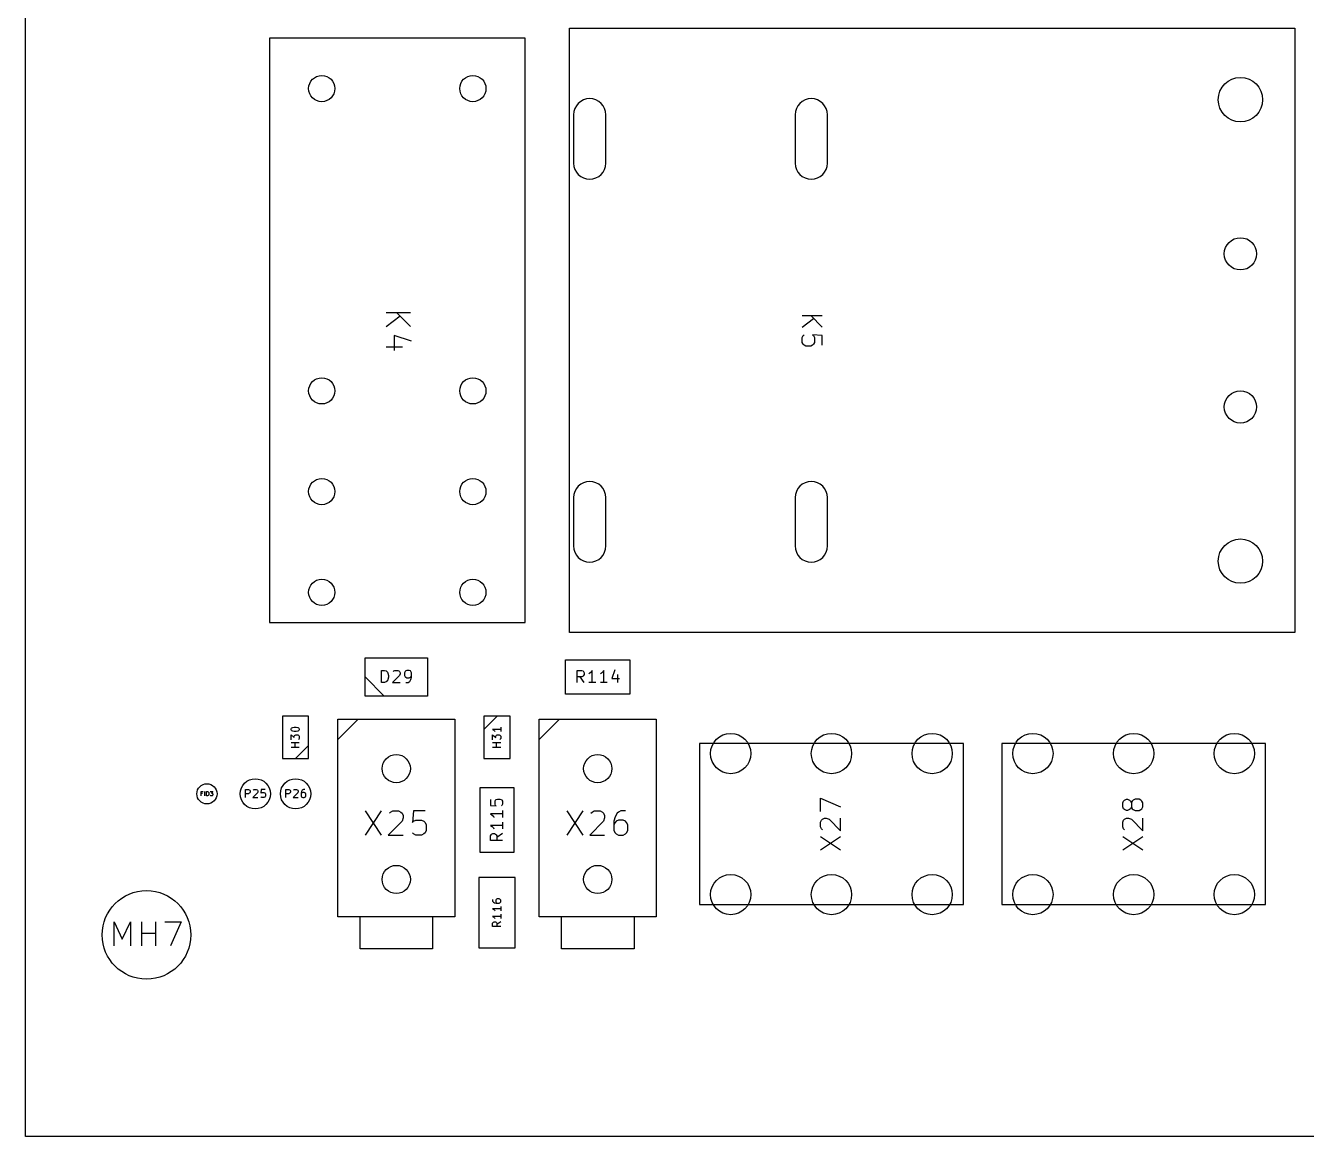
# Model space of a CAD drawing. Extents: x -4 to 236, y -200 to -70.
# Drawn here: x -4 to 59.6, y -200 to -144.9 of the extents above; entities that cross this region are included whole.
import ezdxf

# ---------------------------------------------------------------- set-up
doc = ezdxf.new("R2010")
doc.units = 0
doc.layers.add('BLACK', color=7, linetype='CONTINUOUS')

msp = doc.modelspace()

# ---------------------------------------------------------------- linework, layer by layer
at = {"layer": 'BLACK', "linetype": 'CONTINUOUS'}
for p, q in [((-4, -200), (-4, -70)), ((20.8, -145.5), (8.1, -145.5)), ((8.1, -145.5), (8.1, -174.5)), ((20.8, -174.5), (20.8, -145.5)), ((23, -175), (23, -145)), ((23, -145), (59, -145)), ((59, -145), (59, -175)), ((23.2, -149.3), (23.2, -151.7)), ((24.8, -151.7), (24.8, -149.3)), ((34.2, -149.3), (34.2, -151.7)), ((35.8, -151.7), (35.8, -149.3)), ((13.901097, -159.114286), (15.101097, -159.114286)), ((13.901097, -159.8), (14.586811, -159.285714)), ((15.101097, -159.8), (14.415382, -159.114286)), ((34.54258, -159.261905), (35.54258, -159.261905)), ((34.54258, -159.833333), (35.114009, -159.404762)), ((35.54258, -159.833333), (34.971152, -159.261905)), ((14.701097, -160.828572), (13.901097, -160.828572)), ((15.15824, -160.542857), (14.301097, -160.257143)), ((14.301097, -160.257143), (14.301097, -161)), ((34.54258, -160.357143), (34.5902, -160.261905)), ((34.54258, -160.595238), (34.54258, -160.357143)), ((34.5902, -160.690476), (34.54258, -160.595238)), ((34.5902, -160.261905), (34.637819, -160.214286)), ((34.637819, -160.738095), (34.5902, -160.690476)), ((34.733057, -160.785714), (34.637819, -160.738095)), ((34.971152, -160.785714), (34.733057, -160.785714)), ((35.06639, -160.738095), (34.971152, -160.785714)), ((35.54258, -160.261905), (35.06639, -160.214286)), ((35.06639, -160.214286), (35.114009, -160.261905)), ((35.114009, -160.690476), (35.06639, -160.738095)), ((35.114009, -160.261905), (35.161628, -160.357143)), ((35.161628, -160.595238), (35.114009, -160.690476)), ((35.161628, -160.357143), (35.161628, -160.595238)), ((35.54258, -160.738095), (35.54258, -160.261905)), ((23.2, -168.3), (23.2, -170.7)), ((24.8, -170.7), (24.8, -168.3)), ((34.2, -168.3), (34.2, -170.7)), ((35.8, -170.7), (35.8, -168.3)), ((8.1, -174.5), (20.8, -174.5)), ((59, -175), (23, -175)), ((12.85, -176.25), (15.95, -176.25)), ((12.85, -178.15), (12.85, -176.25)), ((15.95, -176.25), (15.95, -178.15)), ((22.8, -176.35), (26, -176.35)), ((22.8, -178.05), (22.8, -176.35)), ((26, -176.35), (26, -178.05)), ((13.8, -178.15), (12.85, -177.2)), ((13.671428, -177.474451), (13.671428, -176.874451)), ((13.671428, -176.874451), (13.814285, -176.874451)), ((13.814285, -176.874451), (13.899999, -176.903022)), ((13.899999, -176.903022), (13.957142, -176.960165)), ((13.957142, -176.960165), (13.985713, -177.017308)), ((13.985713, -177.331594), (13.957142, -177.388737)), ((13.985713, -177.017308), (14.014285, -177.131594)), ((14.014285, -177.217308), (13.985713, -177.331594)), ((14.014285, -177.131594), (14.014285, -177.217308)), ((14.557142, -177.131594), (14.214285, -177.474451)), ((14.242856, -176.931594), (14.271428, -176.903022)), ((14.271428, -176.903022), (14.328571, -176.874451)), ((14.328571, -176.874451), (14.471428, -176.874451)), ((14.471428, -176.874451), (14.528571, -176.903022)), ((14.528571, -176.903022), (14.557142, -176.931594)), ((14.557142, -176.931594), (14.585713, -176.988737)), ((14.585713, -177.04588), (14.557142, -177.131594)), ((14.585713, -176.988737), (14.585713, -177.04588)), ((14.842857, -176.931594), (14.814285, -176.988737)), ((14.814285, -176.988737), (14.814285, -177.131594)), ((14.814285, -177.131594), (14.842857, -177.188737)), ((14.871428, -176.903022), (14.842857, -176.931594)), ((14.842857, -177.188737), (14.871428, -177.217308)), ((14.928571, -176.874451), (14.871428, -176.903022)), ((14.871428, -177.217308), (14.928571, -177.24588)), ((15.042857, -176.874451), (14.928571, -176.874451)), ((14.928571, -177.24588), (15.042857, -177.24588)), ((15.1, -176.903022), (15.042857, -176.874451)), ((15.042857, -177.24588), (15.1, -177.217308)), ((15.071428, -177.417308), (15.128571, -177.331594)), ((15.128571, -176.931594), (15.1, -176.903022)), ((15.1, -177.217308), (15.128571, -177.188737)), ((15.157142, -176.988737), (15.128571, -176.931594)), ((15.128571, -177.188737), (15.157142, -177.131594)), ((15.128571, -177.331594), (15.157142, -177.217308)), ((15.157142, -177.217308), (15.157142, -176.988737)), ((23.385714, -177.474451), (23.385714, -176.874451)), ((23.385714, -176.874451), (23.614285, -176.874451)), ((23.614285, -177.188737), (23.385714, -177.188737)), ((23.728571, -177.474451), (23.528571, -177.188737)), ((23.614285, -176.874451), (23.671428, -176.903022)), ((23.671428, -177.160165), (23.614285, -177.188737)), ((23.671428, -176.903022), (23.699999, -176.931594)), ((23.699999, -177.131594), (23.671428, -177.160165)), ((23.699999, -176.931594), (23.728571, -176.988737)), ((23.728571, -177.074451), (23.699999, -177.131594)), ((23.728571, -176.988737), (23.728571, -177.074451)), ((24.014285, -177.017308), (23.957142, -177.04588)), ((24.071428, -176.960165), (24.014285, -177.017308)), ((24.128571, -176.874451), (24.071428, -176.960165)), ((24.128571, -177.474451), (24.128571, -176.874451)), ((24.585714, -177.017308), (24.528571, -177.04588)), ((24.642857, -176.960165), (24.585714, -177.017308)), ((24.7, -176.874451), (24.642857, -176.960165)), ((24.7, -177.474451), (24.7, -176.874451)), ((25.242857, -176.84588), (25.1, -177.274451)), ((25.1, -177.274451), (25.471429, -177.274451)), ((25.385715, -177.074451), (25.385715, -177.474451)), ((13.814285, -177.474451), (13.671428, -177.474451)), ((13.899999, -177.44588), (13.814285, -177.474451)), ((13.957142, -177.388737), (13.899999, -177.44588)), ((14.214285, -177.474451), (14.585713, -177.474451)), ((14.871428, -177.474451), (14.985714, -177.474451)), ((14.985714, -177.474451), (15.042857, -177.44588)), ((15.042857, -177.44588), (15.071428, -177.417308)), ((24.299999, -177.474451), (23.957142, -177.474451)), ((24.871428, -177.474451), (24.528571, -177.474451)), ((15.95, -178.15), (12.85, -178.15)), ((26, -178.05), (22.8, -178.05)), ((10.05, -179.15), (8.75, -179.15)), ((8.75, -179.15), (8.75, -181.25)), ((10.05, -181.25), (10.05, -179.15)), ((19.4, -179.15), (18.75, -179.8)), ((20.05, -179.15), (18.75, -179.15)), ((18.75, -179.15), (18.75, -181.25)), ((20.05, -181.25), (20.05, -179.15)), ((9.182967, -179.780952), (9.202015, -179.742856)), ((9.182967, -179.819047), (9.182967, -179.780952)), ((9.202015, -179.857142), (9.182967, -179.819047)), ((9.202015, -179.742856), (9.221062, -179.723809)), ((9.221062, -179.87619), (9.202015, -179.857142)), ((9.221062, -179.723809), (9.259158, -179.704761)), ((9.259158, -179.895237), (9.221062, -179.87619)), ((9.259158, -179.704761), (9.335348, -179.685714)), ((9.335348, -179.914285), (9.259158, -179.895237)), ((9.335348, -179.685714), (9.430586, -179.685714)), ((9.430586, -179.914285), (9.335348, -179.914285)), ((9.430586, -179.685714), (9.506777, -179.704761)), ((9.506777, -179.895237), (9.430586, -179.914285)), ((9.506777, -179.704761), (9.544872, -179.723809)), ((9.544872, -179.87619), (9.506777, -179.895237)), ((9.544872, -179.723809), (9.56392, -179.742856)), ((9.56392, -179.857142), (9.544872, -179.87619)), ((9.56392, -179.742856), (9.582967, -179.780952)), ((9.582967, -179.819047), (9.56392, -179.857142)), ((9.582967, -179.780952), (9.582967, -179.819047)), ((11.5, -180.3), (12.5, -179.3)), ((11.5, -189.1), (11.5, -179.3)), ((11.5, -179.3), (17.3, -179.3)), ((17.3, -179.3), (17.3, -189.1)), ((19.582967, -179.799999), (19.182967, -179.799999)), ((19.182967, -179.799999), (19.24011, -179.838095)), ((19.24011, -179.838095), (19.278205, -179.87619)), ((19.278205, -179.87619), (19.297253, -179.914285)), ((19.582967, -179.685714), (19.582967, -179.914285)), ((21.5, -180.3), (22.5, -179.3)), ((21.5, -189.1), (21.5, -179.3)), ((21.5, -179.3), (27.3, -179.3)), ((27.3, -179.3), (27.3, -189.1)), ((9.182967, -180.314285), (9.182967, -180.066666)), ((9.182967, -180.066666), (9.335348, -180.199999)), ((9.582967, -180.466666), (9.182967, -180.466666)), ((9.335348, -180.142856), (9.354396, -180.104761)), ((9.335348, -180.199999), (9.335348, -180.142856)), ((9.354396, -180.104761), (9.373443, -180.085713)), ((9.373443, -180.085713), (9.411539, -180.066666)), ((9.373443, -180.695237), (9.373443, -180.466666)), ((9.411539, -180.066666), (9.506777, -180.066666)), ((9.506777, -180.066666), (9.544872, -180.085713)), ((9.544872, -180.085713), (9.56392, -180.104761)), ((9.56392, -180.295237), (9.544872, -180.314285)), ((9.56392, -180.104761), (9.582967, -180.142856)), ((9.582967, -180.257142), (9.56392, -180.295237)), ((9.582967, -180.142856), (9.582967, -180.257142)), ((19.182967, -180.314285), (19.182967, -180.066666)), ((19.182967, -180.066666), (19.335348, -180.199999)), ((19.582967, -180.466666), (19.182967, -180.466666)), ((19.335348, -180.142856), (19.354396, -180.104761)), ((19.335348, -180.199999), (19.335348, -180.142856)), ((19.354396, -180.104761), (19.373443, -180.085713)), ((19.373443, -180.085713), (19.411539, -180.066666)), ((19.373443, -180.695237), (19.373443, -180.466666)), ((19.411539, -180.066666), (19.506777, -180.066666)), ((19.506777, -180.066666), (19.544872, -180.085713)), ((19.544872, -180.085713), (19.56392, -180.104761)), ((19.56392, -180.295237), (19.544872, -180.314285)), ((19.56392, -180.104761), (19.582967, -180.142856)), ((19.582967, -180.257142), (19.56392, -180.295237)), ((19.582967, -180.142856), (19.582967, -180.257142)), ((42.55, -180.5), (29.45, -180.5)), ((29.45, -180.5), (29.45, -188.5)), ((42.55, -188.5), (42.55, -180.5)), ((57.55, -180.5), (44.45, -180.5)), ((44.45, -180.5), (44.45, -188.5)), ((57.55, -188.5), (57.55, -180.5)), ((9.582967, -180.695237), (9.182967, -180.695237)), ((9.4, -181.25), (10.05, -180.6)), ((19.582967, -180.695237), (19.182967, -180.695237)), ((8.75, -181.25), (10.05, -181.25)), ((18.75, -181.25), (20.05, -181.25)), ((4.719048, -183.091483), (4.719048, -182.891483)), ((4.719048, -182.891483), (4.814286, -182.891483)), ((4.785714, -182.986721), (4.719048, -182.986721)), ((4.890477, -183.091483), (4.890477, -182.891483)), ((4.985715, -183.091483), (4.985715, -182.891483)), ((4.985715, -182.891483), (5.033334, -182.891483)), ((5.033334, -183.091483), (4.985715, -183.091483)), ((5.033334, -182.891483), (5.061905, -182.901007)), ((5.061905, -183.08196), (5.033334, -183.091483)), ((5.061905, -182.901007), (5.080953, -182.920055)), ((5.080953, -183.062912), (5.061905, -183.08196)), ((5.080953, -182.920055), (5.090476, -182.939102)), ((5.090476, -183.043864), (5.080953, -183.062912)), ((5.090476, -182.939102), (5.1, -182.977198)), ((5.1, -183.005769), (5.090476, -183.043864)), ((5.1, -182.977198), (5.1, -183.005769)), ((5.166667, -182.891483), (5.290476, -182.891483)), ((5.176191, -183.08196), (5.166667, -183.072436)), ((5.195238, -183.091483), (5.176191, -183.08196)), ((5.252381, -183.091483), (5.195238, -183.091483)), ((5.290476, -182.891483), (5.22381, -182.967674)), ((5.22381, -182.967674), (5.252381, -182.967674)), ((5.252381, -182.967674), (5.271429, -182.977198)), ((5.271429, -183.08196), (5.252381, -183.091483)), ((5.271429, -182.977198), (5.280953, -182.986721)), ((5.280953, -183.072436), (5.271429, -183.08196)), ((5.280953, -182.986721), (5.290476, -183.005769)), ((5.290476, -183.053388), (5.280953, -183.072436)), ((5.290476, -183.005769), (5.290476, -183.053388)), ((6.914286, -183.182967), (6.914286, -182.782967)), ((6.914286, -182.782967), (7.066667, -182.782967)), ((7.066667, -182.992491), (6.914286, -182.992491)), ((7.066667, -182.782967), (7.104762, -182.802015)), ((7.104762, -182.973443), (7.066667, -182.992491)), ((7.104762, -182.802015), (7.123809, -182.821062)), ((7.123809, -182.954396), (7.104762, -182.973443)), ((7.123809, -182.821062), (7.142857, -182.859158)), ((7.142857, -182.9163), (7.123809, -182.954396)), ((7.142857, -182.859158), (7.142857, -182.9163)), ((7.504762, -182.954396), (7.27619, -183.182967)), ((7.295238, -182.821062), (7.314286, -182.802015)), ((7.314286, -182.802015), (7.352381, -182.782967)), ((7.352381, -182.782967), (7.447619, -182.782967)), ((7.447619, -182.782967), (7.485714, -182.802015)), ((7.485714, -182.802015), (7.504762, -182.821062)), ((7.504762, -182.821062), (7.523809, -182.859158)), ((7.523809, -182.897253), (7.504762, -182.954396)), ((7.523809, -182.859158), (7.523809, -182.897253)), ((7.695238, -182.782967), (7.67619, -182.973443)), ((7.67619, -182.973443), (7.695238, -182.954396)), ((7.885714, -182.782967), (7.695238, -182.782967)), ((7.695238, -182.954396), (7.733333, -182.935348)), ((7.733333, -182.935348), (7.828571, -182.935348)), ((7.828571, -182.935348), (7.866666, -182.954396)), ((7.866666, -182.954396), (7.885714, -182.973443)), ((7.885714, -182.973443), (7.904761, -183.011539)), ((7.904761, -183.011539), (7.904761, -183.106777)), ((8.914286, -183.182967), (8.914286, -182.782967)), ((8.914286, -182.782967), (9.066667, -182.782967)), ((9.066667, -182.992491), (8.914286, -182.992491)), ((9.066667, -182.782967), (9.104762, -182.802015)), ((9.104762, -182.973443), (9.066667, -182.992491)), ((9.104762, -182.802015), (9.123809, -182.821062)), ((9.123809, -182.954396), (9.104762, -182.973443)), ((9.123809, -182.821062), (9.142857, -182.859158)), ((9.142857, -182.9163), (9.123809, -182.954396)), ((9.142857, -182.859158), (9.142857, -182.9163)), ((9.504762, -182.954396), (9.27619, -183.182967)), ((9.295238, -182.821062), (9.314286, -182.802015)), ((9.314286, -182.802015), (9.352381, -182.782967)), ((9.352381, -182.782967), (9.447619, -182.782967)), ((9.447619, -182.782967), (9.485714, -182.802015)), ((9.485714, -182.802015), (9.504762, -182.821062)), ((9.504762, -182.821062), (9.523809, -182.859158)), ((9.523809, -182.897253), (9.504762, -182.954396)), ((9.523809, -182.859158), (9.523809, -182.897253)), ((9.695238, -182.878205), (9.67619, -182.954396)), ((9.67619, -182.954396), (9.67619, -183.106777)), ((9.695238, -182.973443), (9.67619, -183.011539)), ((9.733333, -182.821062), (9.695238, -182.878205)), ((9.714285, -182.954396), (9.695238, -182.973443)), ((9.75238, -182.935348), (9.714285, -182.954396)), ((9.75238, -182.802015), (9.733333, -182.821062)), ((9.790476, -182.782967), (9.75238, -182.802015)), ((9.828571, -182.935348), (9.75238, -182.935348)), ((9.866666, -182.782967), (9.790476, -182.782967)), ((9.866666, -182.954396), (9.828571, -182.935348)), ((9.885714, -182.973443), (9.866666, -182.954396)), ((9.904761, -183.011539), (9.885714, -182.973443)), ((9.904761, -183.106777), (9.904761, -183.011539)), ((20.25, -182.7), (18.55, -182.7)), ((18.55, -182.7), (18.55, -185.9)), ((20.25, -185.9), (20.25, -182.7)), ((7.27619, -183.182967), (7.523809, -183.182967)), ((7.695238, -183.16392), (7.67619, -183.144872)), ((7.733333, -183.182967), (7.695238, -183.16392)), ((7.828571, -183.182967), (7.733333, -183.182967)), ((7.866666, -183.16392), (7.828571, -183.182967)), ((7.885714, -183.144872), (7.866666, -183.16392)), ((7.904761, -183.106777), (7.885714, -183.144872)), ((9.27619, -183.182967), (9.523809, -183.182967)), ((9.67619, -183.106777), (9.695238, -183.144872)), ((9.695238, -183.144872), (9.714285, -183.16392)), ((9.714285, -183.16392), (9.75238, -183.182967)), ((9.75238, -183.182967), (9.828571, -183.182967)), ((9.828571, -183.182967), (9.866666, -183.16392)), ((9.866666, -183.16392), (9.885714, -183.144872)), ((9.885714, -183.144872), (9.904761, -183.106777)), ((19.074451, -183.285713), (19.074451, -183.571427)), ((19.074451, -183.571427), (19.360165, -183.599999)), ((19.303022, -183.371427), (19.331594, -183.314285)), ((19.303022, -183.514285), (19.303022, -183.371427)), ((19.331594, -183.571427), (19.303022, -183.514285)), ((19.331594, -183.314285), (19.360165, -183.285713)), ((19.360165, -183.599999), (19.331594, -183.571427)), ((19.360165, -183.285713), (19.417308, -183.257142)), ((19.417308, -183.257142), (19.560165, -183.257142)), ((19.560165, -183.257142), (19.617308, -183.285713)), ((19.617308, -183.285713), (19.64588, -183.314285)), ((19.64588, -183.571427), (19.617308, -183.599999)), ((19.64588, -183.314285), (19.674451, -183.371427)), ((19.674451, -183.514285), (19.64588, -183.571427)), ((19.674451, -183.371427), (19.674451, -183.514285)), ((35.457419, -183.880951), (35.457419, -183.214285)), ((35.457419, -183.214285), (36.457419, -183.642856)), ((50.457419, -183.45238), (50.505038, -183.357142)), ((50.457419, -183.642856), (50.457419, -183.45238)), ((50.505038, -183.738094), (50.457419, -183.642856)), ((50.505038, -183.357142), (50.552657, -183.309523)), ((50.552657, -183.309523), (50.647895, -183.261904)), ((50.647895, -183.261904), (50.695514, -183.261904)), ((50.695514, -183.261904), (50.790752, -183.309523)), ((50.790752, -183.309523), (50.838371, -183.357142)), ((50.838371, -183.357142), (50.88599, -183.45238)), ((50.88599, -183.642856), (50.838371, -183.738094)), ((50.933609, -183.357142), (50.88599, -183.45238)), ((50.88599, -183.45238), (50.88599, -183.642856)), ((50.88599, -183.642856), (50.933609, -183.738094)), ((50.981228, -183.309523), (50.933609, -183.357142)), ((51.076466, -183.261904), (50.981228, -183.309523)), ((51.266942, -183.261904), (51.076466, -183.261904)), ((51.36218, -183.309523), (51.266942, -183.261904)), ((51.4098, -183.357142), (51.36218, -183.309523)), ((51.457419, -183.45238), (51.4098, -183.357142)), ((51.4098, -183.738094), (51.457419, -183.642856)), ((51.457419, -183.642856), (51.457419, -183.45238)), ((12.857143, -183.848902), (13.657143, -185.048902)), ((13.657143, -183.848902), (12.857143, -185.048902)), ((14.685714, -184.363188), (14, -185.048902)), ((14.057143, -183.963188), (14.114286, -183.906045)), ((14.114286, -183.906045), (14.228572, -183.848902)), ((14.228572, -183.848902), (14.514286, -183.848902)), ((14.514286, -183.848902), (14.628572, -183.906045)), ((14.628572, -183.906045), (14.685714, -183.963188)), ((14.685714, -183.963188), (14.742857, -184.077474)), ((14.742857, -184.19176), (14.685714, -184.363188)), ((14.742857, -184.077474), (14.742857, -184.19176)), ((15.257143, -183.848902), (15.2, -184.420331)), ((15.2, -184.420331), (15.257143, -184.363188)), ((15.828571, -183.848902), (15.257143, -183.848902)), ((15.257143, -184.363188), (15.371429, -184.306045)), ((15.371429, -184.306045), (15.657143, -184.306045)), ((15.657143, -184.306045), (15.771429, -184.363188)), ((15.771429, -184.363188), (15.828571, -184.420331)), ((19.674451, -183.999999), (19.074451, -183.999999)), ((19.074451, -183.999999), (19.160165, -184.057142)), ((19.160165, -184.057142), (19.217308, -184.114285)), ((19.217308, -184.114285), (19.24588, -184.171428)), ((19.674451, -183.828571), (19.674451, -184.171428)), ((22.857143, -183.848902), (23.657143, -185.048902)), ((23.657143, -183.848902), (22.857143, -185.048902)), ((24.685714, -184.363188), (24, -185.048902)), ((24.057143, -183.963188), (24.114286, -183.906045)), ((24.114286, -183.906045), (24.228572, -183.848902)), ((24.228572, -183.848902), (24.514286, -183.848902)), ((24.514286, -183.848902), (24.628572, -183.906045)), ((24.628572, -183.906045), (24.685714, -183.963188)), ((24.685714, -183.963188), (24.742857, -184.077474)), ((24.742857, -184.19176), (24.685714, -184.363188)), ((24.742857, -184.077474), (24.742857, -184.19176)), ((25.257143, -184.134617), (25.2, -184.363188)), ((25.2, -184.363188), (25.2, -184.820331)), ((25.371429, -183.963188), (25.257143, -184.134617)), ((25.314286, -184.363188), (25.257143, -184.420331)), ((25.428571, -184.306045), (25.314286, -184.363188)), ((25.428571, -183.906045), (25.371429, -183.963188)), ((25.542857, -183.848902), (25.428571, -183.906045)), ((25.657143, -184.306045), (25.428571, -184.306045)), ((25.771429, -183.848902), (25.542857, -183.848902)), ((25.771429, -184.363188), (25.657143, -184.306045)), ((25.828571, -184.420331), (25.771429, -184.363188)), ((35.457419, -184.404761), (35.505038, -184.309523)), ((35.505038, -184.309523), (35.552657, -184.261904)), ((35.552657, -184.261904), (35.647895, -184.214285)), ((35.647895, -184.214285), (35.743133, -184.214285)), ((35.743133, -184.214285), (35.88599, -184.261904)), ((35.88599, -184.261904), (36.457419, -184.833332)), ((36.457419, -184.833332), (36.457419, -184.214285)), ((50.457419, -184.404761), (50.505038, -184.309523)), ((50.552657, -183.785713), (50.505038, -183.738094)), ((50.505038, -184.309523), (50.552657, -184.261904)), ((50.647895, -183.833332), (50.552657, -183.785713)), ((50.552657, -184.261904), (50.647895, -184.214285)), ((50.695514, -183.833332), (50.647895, -183.833332)), ((50.647895, -184.214285), (50.743133, -184.214285)), ((50.790752, -183.785713), (50.695514, -183.833332)), ((50.743133, -184.214285), (50.88599, -184.261904)), ((50.838371, -183.738094), (50.790752, -183.785713)), ((50.88599, -184.261904), (51.457419, -184.833332)), ((50.933609, -183.738094), (50.981228, -183.785713)), ((50.981228, -183.785713), (51.076466, -183.833332)), ((51.076466, -183.833332), (51.266942, -183.833332)), ((51.266942, -183.833332), (51.36218, -183.785713)), ((51.36218, -183.785713), (51.4098, -183.738094)), ((51.457419, -184.833332), (51.457419, -184.214285)), ((15.257143, -184.99176), (15.2, -184.934617)), ((15.371429, -185.048902), (15.257143, -184.99176)), ((15.771429, -184.99176), (15.657143, -185.048902)), ((15.828571, -184.934617), (15.771429, -184.99176)), ((15.828571, -184.420331), (15.885714, -184.534617)), ((15.885714, -184.820331), (15.828571, -184.934617)), ((15.885714, -184.534617), (15.885714, -184.820331)), ((19.674451, -184.571428), (19.074451, -184.571428)), ((19.074451, -184.571428), (19.160165, -184.628571)), ((19.103022, -185.028571), (19.131594, -185)), ((19.131594, -185), (19.188737, -184.971428)), ((19.160165, -184.628571), (19.217308, -184.685714)), ((19.188737, -184.971428), (19.274451, -184.971428)), ((19.217308, -184.685714), (19.24588, -184.742857)), ((19.274451, -184.971428), (19.331594, -185)), ((19.331594, -185), (19.360165, -185.028571)), ((19.674451, -184.971428), (19.388737, -185.171428)), ((19.674451, -184.4), (19.674451, -184.742857)), ((25.257143, -184.420331), (25.2, -184.534617)), ((25.2, -184.820331), (25.257143, -184.934617)), ((25.257143, -184.934617), (25.314286, -184.99176)), ((25.314286, -184.99176), (25.428571, -185.048902)), ((25.657143, -185.048902), (25.771429, -184.99176)), ((25.771429, -184.99176), (25.828571, -184.934617)), ((25.885714, -184.534617), (25.828571, -184.420331)), ((25.828571, -184.934617), (25.885714, -184.820331)), ((25.885714, -184.820331), (25.885714, -184.534617)), ((35.457419, -184.642856), (35.457419, -184.404761)), ((35.505038, -184.738094), (35.457419, -184.642856)), ((35.552657, -184.785713), (35.505038, -184.738094)), ((50.457419, -184.642856), (50.457419, -184.404761)), ((50.505038, -184.738094), (50.457419, -184.642856)), ((50.552657, -184.785713), (50.505038, -184.738094)), ((14, -185.048902), (14.742857, -185.048902)), ((15.657143, -185.048902), (15.371429, -185.048902)), ((19.074451, -185.085714), (19.103022, -185.028571)), ((19.074451, -185.314285), (19.074451, -185.085714)), ((19.674451, -185.314285), (19.074451, -185.314285)), ((19.360165, -185.028571), (19.388737, -185.085714)), ((19.388737, -185.085714), (19.388737, -185.314285)), ((24, -185.048902), (24.742857, -185.048902)), ((25.428571, -185.048902), (25.657143, -185.048902)), ((35.457419, -185.785713), (36.457419, -185.119047)), ((35.457419, -185.119047), (36.457419, -185.785713)), ((50.457419, -185.785713), (51.457419, -185.119047)), ((50.457419, -185.119047), (51.457419, -185.785713)), ((18.55, -185.9), (20.25, -185.9)), ((20.3, -187.15), (18.5, -187.15)), ((18.5, -187.15), (18.5, -190.65)), ((20.3, -190.65), (20.3, -187.15)), ((19.182967, -188.242857), (19.182967, -188.319047)), ((19.182967, -188.319047), (19.202015, -188.357143)), ((19.582967, -188.699999), (19.182967, -188.699999)), ((19.182967, -188.699999), (19.24011, -188.738095)), ((19.202015, -188.357143), (19.221062, -188.37619)), ((19.221062, -188.37619), (19.278205, -188.414285)), ((19.24011, -188.738095), (19.278205, -188.77619)), ((19.278205, -188.414285), (19.354396, -188.433333)), ((19.278205, -188.77619), (19.297253, -188.814285)), ((19.354396, -188.242857), (19.335348, -188.280952)), ((19.335348, -188.280952), (19.335348, -188.357143)), ((19.335348, -188.357143), (19.354396, -188.395238)), ((19.373443, -188.223809), (19.354396, -188.242857)), ((19.354396, -188.395238), (19.373443, -188.414285)), ((19.354396, -188.433333), (19.506777, -188.433333)), ((19.411539, -188.204762), (19.373443, -188.223809)), ((19.373443, -188.414285), (19.411539, -188.433333)), ((19.506777, -188.204762), (19.411539, -188.204762)), ((19.544872, -188.223809), (19.506777, -188.204762)), ((19.506777, -188.433333), (19.544872, -188.414285)), ((19.56392, -188.242857), (19.544872, -188.223809)), ((19.544872, -188.414285), (19.56392, -188.395238)), ((19.582967, -188.280952), (19.56392, -188.242857)), ((19.56392, -188.395238), (19.582967, -188.357143)), ((19.582967, -188.357143), (19.582967, -188.280952)), ((19.582967, -188.585714), (19.582967, -188.814285)), ((29.45, -188.5), (42.55, -188.5)), ((44.45, -188.5), (57.55, -188.5)), ((0.4, -190.548902), (0.4, -189.348902)), ((0.4, -189.348902), (0.8, -190.206045)), ((0.8, -190.206045), (1.2, -189.348902)), ((1.2, -189.348902), (1.2, -190.548902)), ((1.771429, -190.548902), (1.771429, -189.348902)), ((2.457143, -190.548902), (2.457143, -189.348902)), ((2.914286, -189.348902), (3.714286, -189.348902)), ((3.714286, -189.348902), (3.2, -190.548902)), ((17.3, -189.1), (11.5, -189.1)), ((12.6, -190.7), (12.6, -189.1)), ((16.2, -189.1), (16.2, -190.7)), ((19.582967, -189.080951), (19.182967, -189.080951)), ((19.182967, -189.080951), (19.24011, -189.119047)), ((19.182967, -189.423808), (19.202015, -189.385713)), ((19.182967, -189.576189), (19.182967, -189.423808)), ((19.202015, -189.385713), (19.221062, -189.366666)), ((19.221062, -189.366666), (19.259158, -189.347618)), ((19.24011, -189.119047), (19.278205, -189.157142)), ((19.259158, -189.347618), (19.3163, -189.347618)), ((19.278205, -189.157142), (19.297253, -189.195237)), ((19.3163, -189.347618), (19.354396, -189.366666)), ((19.354396, -189.366666), (19.373443, -189.385713)), ((19.373443, -189.385713), (19.392491, -189.423808)), ((19.582967, -189.347618), (19.392491, -189.480951)), ((19.392491, -189.423808), (19.392491, -189.576189)), ((19.582967, -188.966666), (19.582967, -189.195237)), ((27.3, -189.1), (21.5, -189.1)), ((22.6, -190.7), (22.6, -189.1)), ((26.2, -189.1), (26.2, -190.7)), ((1.771429, -189.920331), (2.457143, -189.920331)), ((19.582967, -189.576189), (19.182967, -189.576189)), ((16.2, -190.7), (12.6, -190.7)), ((18.5, -190.65), (20.3, -190.65)), ((26.2, -190.7), (22.6, -190.7)), ((236, -200), (-4, -200))]:
    msp.add_line(p, q, dxfattribs=at)
at = {"layer": 'BLACK'}
for centre, radius in [((10.7, -148), 0.65), ((18.2, -148), 0.65), ((56.3, -148.55), 1.1), ((56.3, -156.2), 0.8), ((10.7, -163), 0.65), ((18.2, -163), 0.65), ((56.3, -163.8), 0.8), ((10.7, -168), 0.65), ((18.2, -168), 0.65), ((56.3, -171.45), 1.1), ((10.7, -173), 0.65), ((18.2, -173), 0.65), ((31, -181), 1), ((36, -181), 1), ((41, -181), 1), ((46, -181), 1), ((51, -181), 1), ((56, -181), 1), ((14.4, -181.75), 0.7), ((24.4, -181.75), 0.7), ((7.4, -183), 0.75), ((9.4, -183), 0.75), ((5, -183), 0.5), ((14.4, -187.25), 0.7), ((24.4, -187.25), 0.7), ((31, -188), 1), ((36, -188), 1), ((41, -188), 1), ((46, -188), 1), ((51, -188), 1), ((56, -188), 1), ((2, -190), 2.2), ((2, -190), 2.2)]:
    msp.add_circle(centre, radius, dxfattribs=at)
for centre, start, end in [((24, -149.3), 0, 180), ((35, -149.3), 0, 180), ((24, -151.7), 180, 360), ((35, -151.7), 180, 360), ((24, -168.3), 0, 180), ((35, -168.3), 0, 180), ((24, -170.7), 180, 360), ((35, -170.7), 180, 360)]:
    msp.add_arc(centre, 0.8, start, end, dxfattribs=at)

doc.saveas('drawing.dxf')
